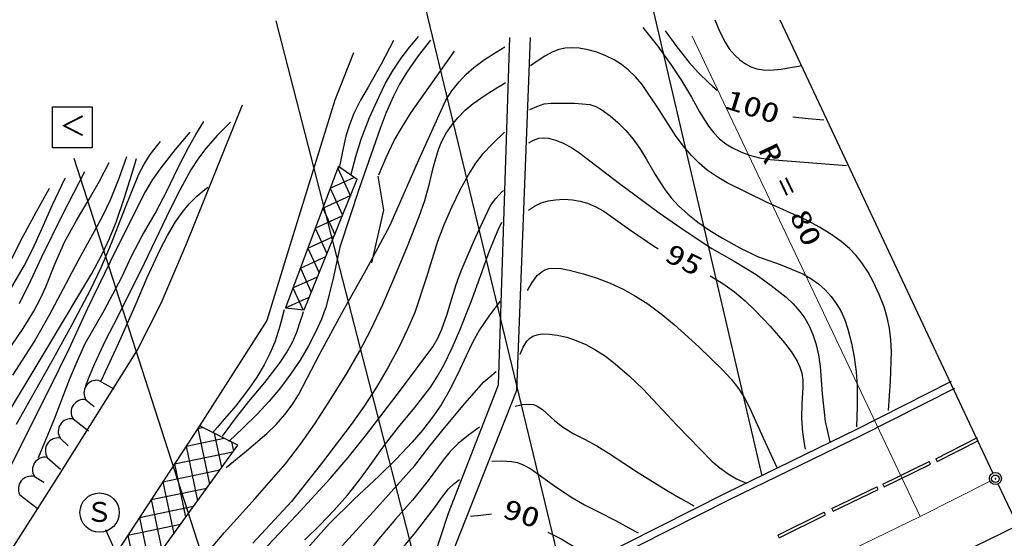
# Model space of a CAD drawing. Units: millimetres, scale not verified. Extents: x 40000 to 680000, y 20000 to 380000.
# Drawn here: x 491395 to 556766, y 311026 to 345466 of the extents above; entities that cross this region are included whole.
import ezdxf
from ezdxf.enums import TextEntityAlignment as Align

# ---------------------------------------------------------------- set-up
doc = ezdxf.new("R2010")
doc.units = ezdxf.units.MM
doc.header["$LTSCALE"] = 1000
doc.header["$PDMODE"] = 32
doc.header["$PDSIZE"] = 500
doc.linetypes.add('CHAIN', pattern=[18.5, 12, -1.5, 3.5, -1.5])
for name, color, linetype, lineweight in [('M-BGD', 7, 'Continuous', 25), ('M-BGD-EXST', 7, 'Continuous', 25), ('M-BMK', 2, 'CHAIN', 13), ('M-BMK-OTRS', 5, 'Continuous', 25), ('M-BMK-SRVR', 3, 'Continuous', 25), ('M-STR-HTXT', 7, 'Continuous', 13)]:
    doc.layers.add(name, color=color, linetype=linetype, lineweight=lineweight)
doc.layers.add('M-OTRS', color=6, linetype='Continuous')
doc.styles.add('ＭＳ ゴシック', font='')
doc.styles.get('ＭＳ ゴシック').set_extended_font_data('MS Gothic')

msp = doc.modelspace()

# ---------------------------------------------------------------- linework, layer by layer
at = {"layer": 'M-BGD'}
for p, q in [((523194, 321226), (523945, 344289)), ((525286, 344289), (524374, 320843)), ((513559, 343273), (512320, 340114)), ((512320, 340114), (509161, 329893)), ((502471, 330574), (506188, 339804)), ((512568, 335743), (509037, 326327)), ((512513, 335596), (512674, 335669)), ((512513, 335596), (513350, 333754)), ((512568, 335743), (513807, 334875)), ((510276, 326203), (513807, 334875)), ((512016, 334272), (513625, 335003)), ((512016, 334272), (512831, 332479)), ((511520, 332947), (513363, 333785)), ((511520, 332947), (512312, 331204)), ((511023, 331623), (512814, 332437)), ((511023, 331623), (511793, 329929)), ((510527, 330299), (512266, 331089)), ((500798, 326647), (502471, 330574)), ((510527, 330299), (511274, 328655)), ((509161, 329893), (507798, 325495)), ((510030, 328975), (511717, 329742)), ((510030, 328975), (510755, 327380)), ((509534, 327651), (511168, 328394)), ((509534, 327651), (510188, 326212)), ((509037, 326327), (510619, 327046)), ((499188, 323488), (500798, 326647)), ((509037, 326327), (510276, 326203)), ((507798, 325495), (503338, 318495)), ((493984, 315187), (499188, 323488)), ((496648, 321505), (497639, 320948)), ((519867, 312695), (523194, 321226)), ((553242, 321434), (546963, 318261)), ((553453, 320981), (547186, 317813)), ((524374, 320843), (519009, 307269)), ((495793, 320229), (496338, 319771)), ((503338, 318495), (492373, 301769)), ((494938, 318953), (495966, 318160)), ((503228, 318327), (503542, 318392)), ((505878, 317220), (503338, 318495)), ((503228, 318327), (503999, 314621)), ((504317, 318004), (504792, 315719)), ((546963, 318261), (538267, 314022)), ((547186, 317813), (538489, 313574)), ((552215, 316310), (554976, 317710)), ((493922, 300681), (505878, 317220)), ((494083, 317677), (494603, 317169)), ((502453, 317144), (504981, 317670)), ((502453, 317144), (503206, 313524)), ((505457, 317431), (505585, 316816)), ((552305, 316132), (555061, 317528)), ((493228, 316401), (494108, 315620)), ((501677, 315962), (505550, 316767)), ((501677, 315962), (502413, 312427)), ((548698, 314630), (551771, 316127)), ((548786, 314450), (551859, 315947)), ((551859, 315947), (551771, 316127)), ((552215, 316310), (552305, 316132)), ((489090, 307505), (493984, 315187)), ((492373, 315125), (492993, 314753)), ((500902, 314779), (504681, 315565)), ((500902, 314779), (501620, 311330)), ((545314, 313000), (548301, 314445)), ((548388, 314265), (548301, 314445)), ((548698, 314630), (548786, 314450)), ((491395, 313923), (492559, 313019)), ((500127, 313596), (503812, 314363)), ((538267, 314022), (529133, 309418)), ((545401, 312820), (548388, 314265)), ((499351, 312414), (502943, 313161)), ((500127, 313596), (500827, 310232)), ((538489, 313574), (529354, 308970)), ((517989, 307008), (519867, 312695)), ((541724, 311234), (544798, 312757)), ((541813, 311055), (544887, 312578)), ((544887, 312578), (544798, 312757)), ((545314, 313000), (545401, 312820)), ((498576, 311231), (502074, 311959)), ((499351, 312414), (500033, 309135)), ((522199, 294520), (557677, 311910)), ((498576, 311231), (499240, 308038)), ((541724, 311234), (541813, 311055))]:
    msp.add_line(p, q, dxfattribs=at)
for points in [[(537542, 345458), (537857, 344701), (538227, 343970), (538509, 343541), (538850, 343134), (539196, 342811), (539584, 342531), (539948, 342338), (540331, 342202), (540758, 342126), (541197, 342111), (541943, 342179), (542690, 342308), (542993, 342367), (543304, 342429)], [(532777, 344941), (533731, 343738), (534635, 342501), (535334, 341434), (535995, 340315), (536538, 339337), (537127, 338400), (537475, 337957), (537867, 337556), (538277, 337228), (538726, 336947), (539271, 336682), (539841, 336472), (540523, 336292), (541213, 336172), (543758, 335978), (546297, 335780)], [(534260, 344734), (535026, 343657), (535838, 342622), (536467, 341931), (537147, 341274), (537419, 341025), (537693, 340777)], [(518664, 344113), (517859, 343068), (517099, 341983), (516618, 341178), (516188, 340342), (515732, 339307), (515329, 338241), (513965, 334318), (512655, 330365), (512224, 328384), (511734, 326409), (511428, 325575), (511061, 324751), (510564, 323799), (510009, 322867), (509379, 321926), (508701, 321021), (507957, 320130), (507169, 319281), (506239, 318361), (505281, 317454)], [(516205, 344084), (515398, 342520), (514534, 340976), (514029, 340114), (513577, 339226), (513286, 338484), (513051, 337722), (512818, 336723), (512627, 335715)], [(513394, 335204), (513702, 336380), (514068, 337538), (514630, 338960), (515252, 340372), (515689, 341259), (516182, 342124), (516714, 342905), (517297, 343653), (517577, 343993), (517866, 344339)], [(505100, 315730), (506464, 316833), (507795, 317987), (508418, 318594), (509001, 319248), (509476, 319883), (509903, 320555), (511322, 323285), (512787, 325974), (514406, 328850), (515979, 331769), (517801, 335963), (519679, 340130), (520093, 340749), (520563, 341340), (521037, 341843), (521551, 342300), (522263, 342826), (523021, 343310), (523313, 343486), (523615, 343666)], [(515242, 335153), (515727, 336314), (516265, 337446), (516801, 338380), (517396, 339293), (518819, 341337), (520256, 343373)], [(549067, 319511), (549199, 321458), (549271, 323426), (549239, 324205), (549148, 324976), (548996, 325686), (548784, 326394), (548466, 327221), (548088, 328036), (547724, 328696), (547310, 329321), (546920, 329810), (546482, 330261), (545928, 330736), (545326, 331173), (544494, 331685), (543624, 332148), (540986, 333359), (538366, 334629), (537693, 335028), (537048, 335480), (536509, 335936), (536002, 336444), (535450, 337093), (534944, 337782), (533857, 339489), (532719, 341166), (532282, 341673), (531800, 342139), (531354, 342490), (530867, 342796), (530301, 343077), (529703, 343306), (529129, 343471), (528535, 343579), (528064, 343608), (527603, 343578), (527196, 343488), (526795, 343337), (526260, 343051), (525742, 342704), (525532, 342553), (525315, 342392)], [(503759, 309945), (504963, 311389), (507023, 313663), (509037, 315976), (510036, 317286), (510988, 318632), (512084, 320300), (513136, 322010), (513948, 323421), (514712, 324869), (515494, 326544), (516226, 328254), (517100, 330306), (517921, 332388), (518284, 333470), (518593, 334584), (518865, 335716), (519196, 336837), (519428, 337389), (519720, 337927), (520082, 338461), (520492, 338959), (520979, 339449), (521505, 339892), (522303, 340459), (523147, 340986), (523398, 341135), (523659, 341289)], [(525262, 339495), (525728, 339712), (526214, 339871), (526682, 339927), (527173, 339923), (528229, 339913), (529252, 339845), (529650, 339696), (530041, 339483), (530592, 339086), (531111, 338637), (531639, 338112), (532123, 337543), (532573, 336910), (532982, 336229), (533575, 335187), (534217, 334182), (534646, 333632), (535130, 333110), (535746, 332546), (536408, 332022), (537221, 331462), (538066, 330952), (539214, 330322), (540389, 329746), (541889, 329203), (543379, 328600), (543915, 328287), (544419, 327922), (544862, 327528), (545263, 327089), (545612, 326621), (545909, 326122), (546171, 325539), (546380, 324925), (546621, 323995), (546803, 323051), (546928, 322088), (546992, 321123), (547001, 319787), (546962, 318440)], [(492643, 316401), (493701, 318964), (494711, 321569), (495201, 322774), (495749, 323961), (496995, 326148), (498187, 328364), (498826, 329753), (499519, 331115), (500382, 332603), (501191, 334120), (501867, 335559), (502597, 336969), (503097, 337846), (503610, 338716)], [(505381, 338668), (504534, 337798), (503735, 336892), (503229, 336214), (502765, 335494), (502044, 334188), (501371, 332845), (499658, 329269), (497889, 325717), (497101, 324178), (496369, 322615), (496058, 321880), (495756, 321142)], [(542733, 339007), (543750, 338901), (544786, 338812)], [(502700, 337998), (501708, 336838), (500761, 335638), (500216, 334853), (499722, 334036), (497772, 330152), (495880, 326246), (494648, 323584), (493358, 320939), (491127, 316480), (488884, 312018), (488513, 311288), (488142, 310558)], [(523585, 338002), (522821, 337274), (522105, 336509), (521667, 335944), (521271, 335335), (520643, 334184), (520067, 333005), (519572, 331881), (519134, 330737), (518406, 328378), (517619, 326029), (517130, 324879), (516586, 323751), (515862, 322400), (515082, 321072), (514271, 319810), (513405, 318575), (511443, 316003), (509432, 313467), (506877, 310695)], [(491183, 318616), (493642, 322961), (494888, 325230), (496085, 327535), (496817, 329057), (497499, 330615), (498374, 332911), (499311, 335200), (499657, 335864), (500060, 336505), (500387, 336942), (500736, 337376)], [(525188, 337279), (525518, 337468), (525864, 337596), (526175, 337627), (526495, 337596), (526967, 337470), (527430, 337284), (528022, 336974), (528583, 336613), (531207, 334596), (533853, 332637), (535585, 331434), (537357, 330275), (538841, 329433), (540291, 328540), (541294, 327822), (542273, 327047), (542755, 326595), (543198, 326098), (543526, 325636), (543804, 325140), (544057, 324560), (544253, 323957), (544424, 323205), (544535, 322444), (544678, 320612), (544882, 318785), (545018, 318112), (545173, 317442)], [(490321, 318825), (492896, 323098), (495454, 327392), (496188, 328621), (496871, 329885), (497360, 330941), (497794, 332023), (498341, 333600), (498834, 335202), (498987, 335723), (499142, 336254)], [(498486, 336364), (497973, 334911), (497402, 333475), (496902, 332421), (496347, 331393), (495271, 329485), (494251, 327552), (493351, 325849), (492392, 324165), (490926, 321870)], [(490867, 323850), (491631, 324964), (492341, 326106), (492758, 326898), (493126, 327728), (493724, 329225), (494375, 330695), (495163, 332129), (496009, 333545), (496699, 334749), (497336, 335981)], [(495708, 335373), (494242, 332540), (492833, 329688), (492122, 328133), (491359, 326607)], [(490840, 327686), (491689, 329118), (492266, 330257), (492794, 331433), (493568, 333180), (494398, 334906), (494406, 334924), (494415, 334942)], [(514770, 329327), (515575, 332814), (515199, 335068)], [(490105, 328088), (491617, 331091), (492484, 332689), (493367, 334280)], [(496802, 321487), (497961, 323958), (499068, 326461), (499863, 328345), (500717, 330215), (501200, 331136), (501740, 332037), (502173, 332662), (502653, 333248), (503146, 333739), (503682, 334186), (503783, 334267), (503893, 334353)], [(507499, 310157), (509780, 312552), (512016, 314989), (513204, 316392), (514352, 317842), (516607, 320770), (518819, 323743), (519152, 324318), (519431, 324920), (519786, 325913), (520090, 326944), (520368, 327879), (520701, 328786), (521642, 330964), (522643, 333126), (523010, 333602), (523434, 334053), (523469, 334088), (523511, 334131)], [(525165, 332818), (525574, 333087), (526015, 333305), (526483, 333437), (526971, 333511), (527527, 333541), (528088, 333509), (528598, 333422), (529088, 333276), (529639, 333039), (530168, 332746), (531880, 331526), (533610, 330367), (533695, 330316), (533789, 330260)], [(510317, 310924), (511323, 311889), (512257, 312867), (513152, 313891), (513974, 314922), (514747, 315987), (515614, 317207), (516539, 318402), (517633, 319721), (518681, 321078), (519145, 321783), (519563, 322530), (520109, 323675), (520607, 324858), (521385, 326796), (522105, 328753), (522518, 329938), (522988, 331101), (523195, 331554), (523411, 332014)], [(525099, 327474), (525415, 328004), (525762, 328470), (525993, 328688), (526250, 328849), (526521, 328937), (526826, 328970), (527337, 328933), (527874, 328832), (528817, 328596), (529727, 328308), (530607, 327965), (531451, 327573), (532287, 327116), (533101, 326602), (533989, 325936), (534845, 325218), (536476, 323737), (538086, 322195), (538630, 321598), (539123, 320967), (539523, 320344), (539878, 319678), (540749, 317693), (541663, 315727)], [(537243, 328451), (538069, 327946), (538861, 327393), (539555, 326807), (540210, 326173), (541216, 325113), (542181, 324009), (542617, 323428), (543011, 322800), (543199, 322402), (543326, 321990), (543387, 321532), (543388, 321052), (543314, 320010), (543301, 318980), (543374, 318079), (543508, 317172), (543526, 317064), (543543, 316955)], [(523290, 326780), (522586, 325844), (521929, 324870), (521461, 324028), (521041, 323145), (520494, 321942), (519894, 320767), (519377, 319901), (518810, 319069), (518157, 318225), (517457, 317419), (516380, 316282), (515252, 315180), (513572, 313608), (511935, 311995), (508934, 308599), (505985, 305170), (504391, 302418), (502847, 299632), (502454, 298766), (502113, 297870), (501843, 296985), (501606, 296089)], [(508954, 326206), (508668, 325124), (508326, 324062), (508005, 323298), (507629, 322557), (507136, 321729), (506587, 320925), (505742, 319834), (504845, 318774), (504524, 318405), (504195, 318029)], [(504865, 317806), (505714, 318974), (506613, 320107), (507672, 321382), (508692, 322705), (509113, 323338), (509486, 324009), (509791, 324720), (510045, 325466), (510139, 325772), (510232, 326079)], [(524618, 323263), (524823, 323717), (525067, 324116), (525248, 324305), (525464, 324446), (525750, 324548), (526079, 324597), (526570, 324590), (527072, 324523), (527720, 324375), (528340, 324173), (528980, 323896), (529584, 323570), (530278, 323116), (530938, 322612), (531888, 321789), (532781, 320937), (535032, 318540), (537353, 316156), (537876, 315701), (538433, 315297), (538996, 314982), (539588, 314720), (539616, 314708), (539653, 314693)], [(503748, 297123), (504397, 298824), (505105, 300512), (505488, 301233), (505922, 301925), (507807, 304414), (509739, 306866), (511125, 308584), (512558, 310263), (515114, 313045), (517628, 315871), (518648, 317200), (519720, 318497), (520941, 319975), (522208, 321411), (522609, 321756), (523031, 322094)], [(524286, 319804), (524770, 319907), (525235, 319944), (525504, 319906), (525756, 319810), (526098, 319587), (526423, 319302), (526906, 318841), (527423, 318432), (528141, 317993), (528889, 317606), (529717, 317159), (530521, 316656), (532468, 315385), (534450, 314164), (535295, 313674), (536144, 313192)], [(521923, 318400), (521196, 317882), (520504, 317315), (519983, 316785), (519504, 316211), (518512, 314869), (517473, 313568), (516336, 312293), (515246, 310981), (514376, 309889), (513459, 308834), (512244, 307534), (511075, 306196), (509776, 304535), (508527, 302838), (508036, 302062), (507592, 301247), (507239, 300476), (506939, 299675), (506762, 299126), (506593, 298563)], [(522734, 316147), (523398, 316171), (524044, 316135), (524435, 316052), (524819, 315909), (525326, 315635), (525823, 315296), (526899, 314503), (527985, 313778), (528884, 313256), (529816, 312785), (530962, 312217), (532087, 311592), (532269, 311487), (532450, 311382)], [(508661, 299561), (509543, 301325), (510487, 303074), (510819, 303532), (511198, 303951), (511687, 304378), (512217, 304761), (512884, 305211), (513516, 305709), (513900, 306110), (514248, 306560), (515242, 308164), (516286, 309734), (517668, 311415), (519012, 313145), (519415, 313745), (519868, 314312), (520216, 314634), (520593, 314928)], [(521321, 312496), (522015, 312569), (522710, 312642)], [(526468, 311441), (527341, 310992), (528189, 310487), (528670, 310039), (529123, 309534), (529169, 309480), (529216, 309426)]]:
    msp.add_lwpolyline(points, dxfattribs=at)
for centre, radius, start, end in [((496503, 320678), 840, 80.0497, 212.3138), ((495648, 319402), 840, 80.0497, 212.3138), ((494793, 318126), 840, 80.0497, 212.3138), ((493938, 316850), 840, 80.0497, 212.3138), ((493083, 315574), 840, 80.0497, 212.3138), ((492156, 314303), 851, 75.17953, 206.49945)]:
    msp.add_arc(centre, radius, start, end, dxfattribs=at)
at = {"layer": 'M-BGD-EXST'}
for p, q in [((532808, 348899), (540675, 315168)), ((527387, 308808), (518081, 347363)), ((508407, 345388), (518845, 304822)), ((493566, 336954), (493566, 339689)), ((493566, 339689), (496200, 339689)), ((496200, 339689), (496200, 336954)), ((496200, 336954), (493566, 336954)), ((507075, 298843), (495022, 336238)), ((497087, 311621), (503542, 297099))]:
    msp.add_line(p, q, dxfattribs=at)
msp.add_circle((496701, 312734), 1304, dxfattribs=at)
at = {"layer": 'M-BMK'}
for p, q in [((551171, 312483), (555819, 314820)), ((491296, 283383), (551171, 312483))]:
    msp.add_line(p, q, dxfattribs=at)
at = {"layer": 'M-BMK-OTRS'}
for p, q in [((541870, 345458), (556007, 315361)), ((556347, 314637), (573649, 277802))]:
    msp.add_line(p, q, dxfattribs=at)
at = {"layer": 'M-BMK-SRVR'}
for radius in [398, 12]:
    msp.add_circle((556177, 314999), radius, dxfattribs=at)
at = {"layer": 'M-OTRS'}
msp.add_point((556172, 314979), dxfattribs=at)
at = {"layer": 'M-STR-HTXT'}
msp.add_line((551171, 312483), (536035, 344380), dxfattribs=at)

# ---------------------------------------------------------------- texts
at = {"layer": 'M-BGD', "style": 'ＭＳ ゴシック', "width": 1.35}
for s, rotation, p in [('100', 342.8, (538010, 339225)), ('95', 333.3, (533942, 329136)), ('90', 341.5, (523242, 312064))]:
    msp.add_text(s, height=1320, rotation=rotation, dxfattribs=at).set_placement(p, align=Align.BOTTOM_LEFT)
at = {"layer": 'M-BGD-EXST', "style": 'ＭＳ ゴシック'}
for s, p in [('＜', (494016, 337355)), ('Ｓ', (495774, 311723))]:
    msp.add_text(s, height=1320, dxfattribs=at).set_placement(p, align=Align.BOTTOM_LEFT)
at = {"layer": 'M-STR-HTXT', "style": 'ＭＳ ゴシック', "width": 1.35}
msp.add_text('R = 80', height=1320, rotation=295.4, dxfattribs=at).set_placement((540047, 336674), align=Align.BOTTOM_LEFT)

doc.saveas('drawing.dxf')
